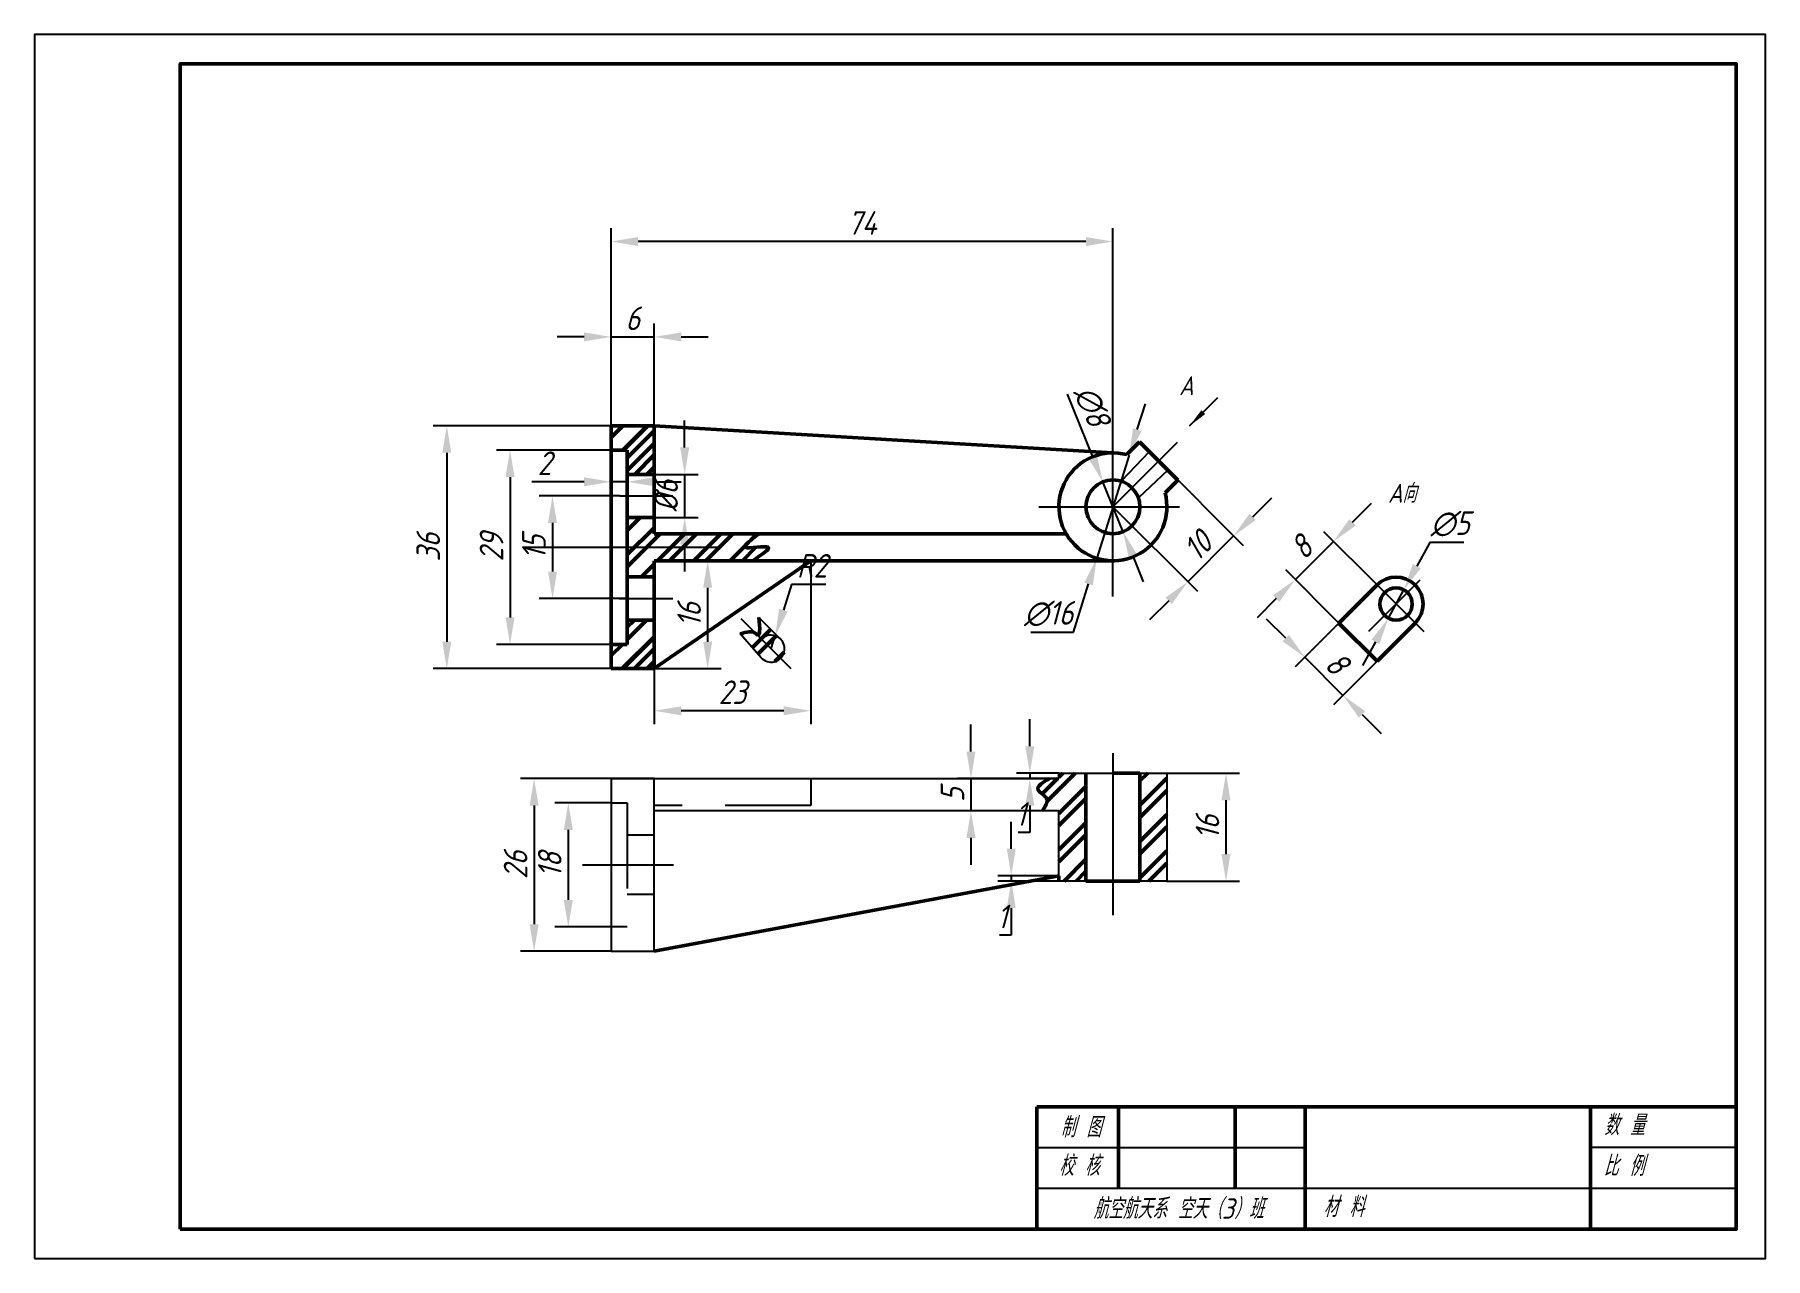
# Paper-space layout '布局1' of a CAD drawing. Header units: millimetres. Extents: x 0 to 257, y 0 to 181.
import ezdxf

# ---------------------------------------------------------------- set-up
doc = ezdxf.new("R2010")
doc.units = ezdxf.units.MM
doc.header["$PDMODE"] = 35
doc.linetypes.add('CENTER', pattern=[50.800000000000004, 31.75, -6.35, 6.35, -6.35])
doc.linetypes.add('DASHED', pattern=[19.049999999999997, 12.7, -6.35])
for name, color, linetype, lineweight in [('尺寸标注', 7, 'Continuous', 25), ('文字标注', 7, 'Continuous', 25), ('点画线', 1, 'CENTER', 25), ('粗实线', 7, 'Continuous', 50), ('细实线', 3, 'Continuous', 25), ('虚线', 2, 'DASHED', 25)]:
    doc.layers.add(name, color=color, linetype=linetype, lineweight=lineweight)
doc.styles.add('国标汉字', font='gbeitc.shx', dxfattribs={"height": 3.5, "bigfont": 'gbcbig.shx'})
doc.dimstyles.new('国标尺寸', dxfattribs={"dimtxt": 3.5, "dimasz": 4, "dimexe": 2, "dimexo": 0, "dimgap": 1, "dimtad": 1, "dimtoh": 1, "dimdec": 0, "dimdsep": 46, "dimtxsty": '国标汉字', "dimcen": 3.5, "dimclre": 256, "dimaunit": 1, "dimadec": 0, "dimazin": 0, "dimtfac": 1, "dimtdec": 0, "dimtmove": 0, "dimatfit": 3, "dimfxl": 1, "dimarcsym": 0})
pattern_1 = [(45, (0, 0), (-2.694076836320746, 2.694076836320747), []), (45, (1.796052, 0), (-2.694076836320746, 2.694076836320747), [])]

# ---------------------------------------------------------------- blocks, each defined once
blk = doc.blocks.new('A4图框')
at = {"layer": '粗实线'}
for p, q in [((292, 26), (172, 26)), ((172, 26), (172, 5)), ((186, 12), (186, 26)), ((206, 12), (206, 26)), ((218, 5), (218, 26)), ((267, 5), (267, 26))]:
    blk.add_line(p, q, dxfattribs=at)
blk.add_lwpolyline([(25, 5), (292, 5), (292, 205), (25, 205)], close=True, dxfattribs=at)
at = {"layer": '细实线'}
for p, q in [((172, 19), (218, 19)), ((292, 19), (267, 19)), ((292, 12), (172, 12))]:
    blk.add_line(p, q, dxfattribs=at)
blk.add_lwpolyline([(0, 0), (297, 0), (297, 210), (0, 210)], close=True, dxfattribs=at)
at = {"layer": '文字标注', "style": '国标汉字'}
for s, p in [('制 图', (176.0422787275056, 20.76676088459499)), ('数 量', (269.3222484022881, 21.11831871766481)), ('校 核', (175.7642463070806, 14.16253974667779)), ('比 例', (269.2112355717145, 14.12722517888778)), ('航空航天系 空天（3）班', (181.6661970623827, 6.803223493954647)), ('材 料', (221.1469077422007, 7.093544443408064))]:
    blk.add_text(s, height=3.5, dxfattribs=at).set_placement(p)
blk = doc.blocks.new('*D76')
at = {"layer": 'Defpoints', "color": 0, "transparency": 16777216}
for p in [(85.83094173910321, 119.8919342868028), (88.23094173910322, 119.8919342868028), (85.83094173910321, 115.1985183660498)]:
    blk.add_point(p, dxfattribs=at)
at = {"layer": '尺寸标注', "lineweight": -2, "transparency": 16777216}
for p, q in [((85.83094173910321, 119.8919342868028), (85.83094173910321, 113.1985183660498)), ((88.23094173910322, 119.8919342868028), (88.23094173910322, 113.1985183660498))]:
    blk.add_line(p, q, dxfattribs=at)
at = {"layer": '尺寸标注', "color": 0, "lineweight": -2, "transparency": 16777216}
for p, q in [((81.83094173910321, 115.1985183660498), (74.08094173910321, 115.1985183660498)), ((88.23094173910322, 115.1985183660498), (85.83094173910321, 115.1985183660498)), ((92.23094173910322, 115.1985183660498), (96.23094173910322, 115.1985183660498))]:
    blk.add_line(p, q, dxfattribs=at)
at = {"layer": '尺寸标注', "color": 0, "transparency": 16777216}
for points in [[(81.83094173910321, 115.8651850327164), (81.83094173910321, 114.5318516993831), (85.83094173910321, 115.1985183660498)], [(92.23094173910322, 115.8651850327164), (92.23094173910322, 114.5318516993831), (88.23094173910322, 115.1985183660498)]]:
    blk.add_solid(points, dxfattribs=at)
at = {"layer": '尺寸标注', "color": 0, "transparency": 16777216, "insert": (75.95594173910321, 117.9485183660498), "char_height": 3.5, "attachment_point": 5, "style": '国标汉字'}
blk.add_mtext('2', dxfattribs=at)
blk = doc.blocks.new('*D77')
at = {"layer": 'Defpoints', "color": 0, "transparency": 16777216}
for p in [(85.83094173910321, 119.8919342868028), (70.84875025959919, 91.09193428680283), (85.83094173910321, 91.09193428680283)]:
    blk.add_point(p, dxfattribs=at)
at = {"layer": '尺寸标注', "lineweight": -2, "transparency": 16777216}
for p, q in [((85.83094173910321, 119.8919342868028), (68.8487502595992, 119.8919342868028)), ((85.83094173910321, 91.09193428680283), (68.84875025959919, 91.09193428680283))]:
    blk.add_line(p, q, dxfattribs=at)
at = {"layer": '尺寸标注', "color": 0, "lineweight": -2, "transparency": 16777216}
blk.add_line((70.8487502595992, 115.8919342868028), (70.84875025959919, 95.09193428680283), dxfattribs=at)
at = {"layer": '尺寸标注', "color": 0, "transparency": 16777216}
for points in [[(70.18208359293253, 115.8919342868028), (71.51541692626587, 115.8919342868028), (70.8487502595992, 119.8919342868028)], [(70.18208359293251, 95.09193428680283), (71.51541692626586, 95.09193428680283), (70.84875025959919, 91.09193428680283)]]:
    blk.add_solid(points, dxfattribs=at)
at = {"layer": '尺寸标注', "color": 0, "transparency": 16777216, "insert": (68.09875025959917, 105.4919342868028), "char_height": 3.5, "attachment_point": 5, "rotation": 90, "style": '国标汉字'}
blk.add_mtext('29', dxfattribs=at)
blk = doc.blocks.new('*D78')
at = {"layer": 'Defpoints', "color": 0, "transparency": 16777216}
for p in [(85.83094173910321, 123.4919342868028), (61.47056870620108, 87.49193428680282), (85.83094173910321, 87.49193428680282)]:
    blk.add_point(p, dxfattribs=at)
at = {"layer": '尺寸标注', "lineweight": -2, "transparency": 16777216}
for p, q in [((85.83094173910321, 123.4919342868028), (59.47056870620109, 123.4919342868028)), ((85.83094173910321, 87.49193428680282), (59.47056870620108, 87.49193428680282))]:
    blk.add_line(p, q, dxfattribs=at)
at = {"layer": '尺寸标注', "color": 0, "lineweight": -2, "transparency": 16777216}
blk.add_line((61.47056870620109, 119.4919342868028), (61.47056870620108, 91.49193428680282), dxfattribs=at)
at = {"layer": '尺寸标注', "color": 0, "transparency": 16777216}
for points in [[(60.80390203953442, 119.4919342868028), (62.13723537286775, 119.4919342868028), (61.47056870620109, 123.4919342868028)], [(60.80390203953441, 91.49193428680282), (62.13723537286774, 91.49193428680282), (61.47056870620108, 87.49193428680282)]]:
    blk.add_solid(points, dxfattribs=at)
at = {"layer": '尺寸标注', "color": 0, "transparency": 16777216, "insert": (58.72056870620106, 105.4919342868028), "char_height": 3.5, "attachment_point": 5, "rotation": 90, "style": '国标汉字'}
blk.add_mtext('36', dxfattribs=at)
blk = doc.blocks.new('*D79')
at = {"layer": 'Defpoints', "color": 0, "transparency": 16777216}
for p in [(87.11622740139755, 113.0919342868028), (77.1428330931678, 97.89193428680285), (88.23094173910322, 97.89193428680285)]:
    blk.add_point(p, dxfattribs=at)
at = {"layer": '尺寸标注', "lineweight": -2, "transparency": 16777216}
for p, q in [((87.11622740139755, 113.0919342868028), (75.1428330931678, 113.0919342868028)), ((88.23094173910322, 97.89193428680285), (75.1428330931678, 97.89193428680285))]:
    blk.add_line(p, q, dxfattribs=at)
at = {"layer": '尺寸标注', "color": 0, "lineweight": -2, "transparency": 16777216}
blk.add_line((77.1428330931678, 109.0919342868028), (77.1428330931678, 101.8919342868029), dxfattribs=at)
at = {"layer": '尺寸标注', "color": 0, "transparency": 16777216}
for points in [[(76.47616642650112, 109.0919342868028), (77.80949975983447, 109.0919342868028), (77.1428330931678, 113.0919342868028)], [(76.47616642650112, 101.8919342868029), (77.80949975983447, 101.8919342868029), (77.1428330931678, 97.89193428680285)]]:
    blk.add_solid(points, dxfattribs=at)
at = {"layer": '尺寸标注', "color": 0, "transparency": 16777216, "insert": (74.39283309316777, 105.4919342868029), "char_height": 3.5, "attachment_point": 5, "rotation": 90, "style": '国标汉字'}
blk.add_mtext('15', dxfattribs=at)
blk = doc.blocks.new('*D80')
at = {"layer": 'Defpoints', "color": 0, "transparency": 16777216}
for p in [(92.23094173910322, 103.4919342868028), (92.23094173910322, 87.49193428680282), (100.1457506888084, 87.4919342868028)]:
    blk.add_point(p, dxfattribs=at)
at = {"layer": '尺寸标注', "lineweight": -2, "transparency": 16777216}
for p, q in [((92.23094173910322, 103.4919342868028), (102.1457506888084, 103.4919342868028)), ((92.23094173910322, 87.49193428680282), (102.1457506888084, 87.4919342868028))]:
    blk.add_line(p, q, dxfattribs=at)
at = {"layer": '尺寸标注', "color": 0, "lineweight": -2, "transparency": 16777216}
blk.add_line((100.1457506888084, 99.49193428680282), (100.1457506888084, 91.4919342868028), dxfattribs=at)
at = {"layer": '尺寸标注', "color": 0, "transparency": 16777216}
for points in [[(99.47908402214173, 99.49193428680282), (100.8124173554751, 99.49193428680282), (100.1457506888084, 103.4919342868028)], [(99.47908402214172, 91.4919342868028), (100.8124173554751, 91.4919342868028), (100.1457506888084, 87.4919342868028)]]:
    blk.add_solid(points, dxfattribs=at)
at = {"layer": '尺寸标注', "color": 0, "transparency": 16777216, "insert": (97.39575068880838, 95.49193428680283), "char_height": 3.5, "attachment_point": 5, "rotation": 90, "style": '国标汉字'}
blk.add_mtext('16', dxfattribs=at)
blk = doc.blocks.new('*D81')
at = {"layer": 'Defpoints', "color": 0, "transparency": 16777216}
for p in [(92.23094173910322, 103.4919342868028), (115.4309417391032, 103.4919342868028), (92.23094173910322, 81.24788558444052)]:
    blk.add_point(p, dxfattribs=at)
at = {"layer": '尺寸标注', "lineweight": -2, "transparency": 16777216}
for p, q in [((92.23094173910322, 103.4919342868028), (92.23094173910322, 79.24788558444052)), ((115.4309417391032, 103.4919342868028), (115.4309417391032, 79.24788558444052))]:
    blk.add_line(p, q, dxfattribs=at)
at = {"layer": '尺寸标注', "color": 0, "lineweight": -2, "transparency": 16777216}
blk.add_line((111.4309417391032, 81.24788558444052), (96.23094173910322, 81.24788558444052), dxfattribs=at)
at = {"layer": '尺寸标注', "color": 0, "transparency": 16777216}
for points in [[(96.23094173910322, 81.9145522511072), (96.23094173910322, 80.58121891777385), (92.23094173910322, 81.24788558444052)], [(111.4309417391032, 81.9145522511072), (111.4309417391032, 80.58121891777385), (115.4309417391032, 81.24788558444052)]]:
    blk.add_solid(points, dxfattribs=at)
at = {"layer": '尺寸标注', "color": 0, "transparency": 16777216, "insert": (103.8309417391032, 83.99788558444052), "char_height": 3.5, "attachment_point": 5, "style": '国标汉字'}
blk.add_mtext('23', dxfattribs=at)
blk = doc.blocks.new('*D82')
at = {"layer": 'Defpoints', "color": 0, "transparency": 16777216}
for p in [(85.83094173910321, 150.8193244784583), (85.83094173910321, 121.7349209950926), (160.2309417391032, 121.7349209950926)]:
    blk.add_point(p, dxfattribs=at)
at = {"layer": '尺寸标注', "lineweight": -2, "transparency": 16777216}
for p, q in [((85.83094173910321, 121.7349209950926), (85.83094173910321, 152.8193244784583)), ((160.2309417391032, 121.7349209950926), (160.2309417391032, 152.8193244784583))]:
    blk.add_line(p, q, dxfattribs=at)
at = {"layer": '尺寸标注', "color": 0, "lineweight": -2, "transparency": 16777216}
blk.add_line((156.2309417391032, 150.8193244784583), (89.83094173910321, 150.8193244784583), dxfattribs=at)
at = {"layer": '尺寸标注', "color": 0, "transparency": 16777216}
for points in [[(89.83094173910321, 151.485991145125), (89.83094173910321, 150.1526578117916), (85.83094173910321, 150.8193244784583)], [(156.2309417391032, 151.485991145125), (156.2309417391032, 150.1526578117916), (160.2309417391032, 150.8193244784583)]]:
    blk.add_solid(points, dxfattribs=at)
at = {"layer": '尺寸标注', "color": 0, "transparency": 16777216, "insert": (123.0309417391032, 153.5693244784583), "char_height": 3.5, "attachment_point": 5, "style": '国标汉字'}
blk.add_mtext('74', dxfattribs=at)
blk = doc.blocks.new('*D83')
at = {"layer": 'Defpoints', "color": 0, "transparency": 16777216}
for p in [(92.23094173910322, 136.6810727713939), (85.83094173910321, 123.4919342868028), (92.23094173910322, 123.4919342868028)]:
    blk.add_point(p, dxfattribs=at)
at = {"layer": '尺寸标注', "lineweight": -2, "transparency": 16777216}
for p, q in [((85.83094173910321, 123.4919342868028), (85.83094173910321, 138.6810727713939)), ((92.23094173910322, 123.4919342868028), (92.23094173910322, 138.6810727713939))]:
    blk.add_line(p, q, dxfattribs=at)
at = {"layer": '尺寸标注', "color": 0, "lineweight": -2, "transparency": 16777216}
for p, q in [((81.83094173910321, 136.6810727713939), (77.83094173910321, 136.6810727713939)), ((85.83094173910321, 136.6810727713939), (92.23094173910322, 136.6810727713939)), ((96.23094173910322, 136.6810727713939), (100.2309417391032, 136.6810727713939))]:
    blk.add_line(p, q, dxfattribs=at)
at = {"layer": '尺寸标注', "color": 0, "transparency": 16777216}
for points in [[(81.83094173910321, 137.3477394380605), (81.83094173910321, 136.0144061047272), (85.83094173910321, 136.6810727713939)], [(96.23094173910322, 137.3477394380605), (96.23094173910322, 136.0144061047272), (92.23094173910322, 136.6810727713939)]]:
    blk.add_solid(points, dxfattribs=at)
at = {"layer": '尺寸标注', "color": 0, "transparency": 16777216, "insert": (89.03094173910321, 139.4310727713939), "char_height": 3.5, "attachment_point": 5, "style": '国标汉字'}
blk.add_mtext('6', dxfattribs=at)
blk = doc.blocks.new('*D84')
at = {"layer": 'Defpoints', "color": 0, "transparency": 16777216}
for p in [(167.0191668384941, 118.2801593861937), (160.2309417391033, 111.4919342868028), (178.1231223210642, 107.1762039036236)]:
    blk.add_point(p, dxfattribs=at)
at = {"layer": '尺寸标注', "lineweight": -2, "transparency": 16777216}
for p, q in [((167.0191668384941, 118.2801593861937), (179.5373358834373, 105.7619903412505)), ((160.2309417391033, 111.4919342868028), (172.7491107840464, 98.97376524185962))]:
    blk.add_line(p, q, dxfattribs=at)
at = {"layer": '尺寸标注', "color": 0, "lineweight": -2, "transparency": 16777216}
for p, q in [((180.9515494458104, 110.0046310283698), (183.7799765705566, 112.833058153116)), ((171.3348972216733, 100.3879788042327), (178.1231223210642, 107.1762039036236)), ((168.5064700969272, 97.55955167948653), (165.678042972181, 94.73112455474032))]:
    blk.add_line(p, q, dxfattribs=at)
at = {"layer": '尺寸标注', "color": 0, "transparency": 16777216}
for points in [[(180.4801449250194, 110.4760355491608), (181.4229539666015, 109.5332265075787), (178.1231223210642, 107.1762039036236)], [(168.0350655761361, 98.03095620027756), (168.9778746177182, 97.0881471586955), (171.3348972216733, 100.3879788042327)]]:
    blk.add_solid(points, dxfattribs=at)
at = {"layer": '尺寸标注', "color": 0, "transparency": 16777216, "insert": (172.7844661231058, 105.7266350021912), "char_height": 3.5, "attachment_point": 5, "rotation": 44.99999999999994, "style": '国标汉字'}
blk.add_mtext('10', dxfattribs=at)
blk = doc.blocks.new('*D85')
at = {"layer": 'Defpoints', "color": 0, "transparency": 16777216}
for p in [(85.83094173910321, 67.59330179082298), (79.4823527168719, 49.19330179082299), (85.83094173910321, 49.19330179082299)]:
    blk.add_point(p, dxfattribs=at)
at = {"layer": '尺寸标注', "lineweight": -2, "transparency": 16777216}
for p, q in [((85.83094173910321, 67.59330179082298), (77.4823527168719, 67.59330179082298)), ((85.83094173910321, 49.19330179082299), (77.4823527168719, 49.19330179082299))]:
    blk.add_line(p, q, dxfattribs=at)
at = {"layer": '尺寸标注', "color": 0, "lineweight": -2, "transparency": 16777216}
blk.add_line((79.4823527168719, 63.59330179082298), (79.4823527168719, 53.19330179082299), dxfattribs=at)
at = {"layer": '尺寸标注', "color": 0, "transparency": 16777216}
for points in [[(78.81568605020523, 63.59330179082298), (80.14901938353857, 63.59330179082297), (79.4823527168719, 67.59330179082298)], [(78.81568605020523, 53.19330179082299), (80.14901938353857, 53.19330179082299), (79.4823527168719, 49.19330179082299)]]:
    blk.add_solid(points, dxfattribs=at)
at = {"layer": '尺寸标注', "color": 0, "transparency": 16777216, "insert": (76.73235271687189, 58.393301790823), "char_height": 3.5, "attachment_point": 5, "rotation": 90, "style": '国标汉字'}
blk.add_mtext('18', dxfattribs=at)
blk = doc.blocks.new('*D86')
at = {"layer": 'Defpoints', "color": 0, "transparency": 16777216}
for p in [(85.83094173910321, 71.19330179082299), (74.41431415232945, 45.59330179082299), (85.83094173910321, 45.59330179082298)]:
    blk.add_point(p, dxfattribs=at)
at = {"layer": '尺寸标注', "lineweight": -2, "transparency": 16777216}
for p, q in [((85.83094173910321, 71.19330179082299), (72.41431415232945, 71.19330179082299)), ((85.83094173910321, 45.59330179082298), (72.41431415232945, 45.59330179082299))]:
    blk.add_line(p, q, dxfattribs=at)
at = {"layer": '尺寸标注', "color": 0, "lineweight": -2, "transparency": 16777216}
blk.add_line((74.41431415232945, 67.19330179082299), (74.41431415232945, 49.59330179082299), dxfattribs=at)
at = {"layer": '尺寸标注', "color": 0, "transparency": 16777216}
for points in [[(73.74764748566278, 67.19330179082299), (75.08098081899612, 67.19330179082299), (74.41431415232945, 71.19330179082299)], [(73.74764748566278, 49.59330179082299), (75.08098081899612, 49.59330179082299), (74.41431415232945, 45.59330179082299)]]:
    blk.add_solid(points, dxfattribs=at)
at = {"layer": '尺寸标注', "color": 0, "transparency": 16777216, "insert": (71.66431415232944, 58.393301790823), "char_height": 3.5, "attachment_point": 5, "rotation": 90, "style": '国标汉字'}
blk.add_mtext('26', dxfattribs=at)
blk = doc.blocks.new('*D87')
at = {"layer": 'Defpoints', "color": 0, "transparency": 16777216}
for p in [(152.2309417391032, 71.193301790823), (139.1838308672388, 66.39330179082299), (144.7586718508359, 66.39330179082299)]:
    blk.add_point(p, dxfattribs=at)
at = {"layer": '尺寸标注', "color": 0, "lineweight": -2, "transparency": 16777216}
for p, q in [((139.1838308672388, 75.193301790823), (139.1838308672388, 79.193301790823)), ((139.1838308672388, 71.193301790823), (139.1838308672388, 66.39330179082299)), ((139.1838308672388, 62.39330179082299), (139.1838308672388, 58.39330179082299))]:
    blk.add_line(p, q, dxfattribs=at)
at = {"layer": '尺寸标注', "lineweight": -2, "transparency": 16777216}
for p, q in [((152.2309417391032, 71.193301790823), (137.1838308672388, 71.193301790823)), ((144.7586718508359, 66.39330179082299), (137.1838308672388, 66.39330179082299))]:
    blk.add_line(p, q, dxfattribs=at)
at = {"layer": '尺寸标注', "color": 0, "transparency": 16777216}
for points in [[(138.5171642005722, 75.193301790823), (139.8504975339055, 75.193301790823), (139.1838308672388, 71.193301790823)], [(138.5171642005721, 62.39330179082299), (139.8504975339054, 62.39330179082299), (139.1838308672388, 66.39330179082299)]]:
    blk.add_solid(points, dxfattribs=at)
at = {"layer": '尺寸标注', "color": 0, "transparency": 16777216, "insert": (136.4338308672388, 68.79330179082301), "char_height": 3.5, "attachment_point": 5, "rotation": 90, "style": '国标汉字'}
blk.add_mtext('5', dxfattribs=at)
blk = doc.blocks.new('*D88')
at = {"layer": 'Defpoints', "color": 0, "transparency": 16777216}
for p in [(168.2309417391032, 71.993301790823), (168.2309417391032, 55.993301790823), (176.9913903039455, 55.99330179082299)]:
    blk.add_point(p, dxfattribs=at)
at = {"layer": '尺寸标注', "lineweight": -2, "transparency": 16777216}
for p, q in [((168.2309417391032, 71.993301790823), (178.9913903039455, 71.993301790823)), ((168.2309417391032, 55.993301790823), (178.9913903039455, 55.99330179082299))]:
    blk.add_line(p, q, dxfattribs=at)
at = {"layer": '尺寸标注', "color": 0, "lineweight": -2, "transparency": 16777216}
blk.add_line((176.9913903039455, 67.993301790823), (176.9913903039455, 59.99330179082299), dxfattribs=at)
at = {"layer": '尺寸标注', "color": 0, "transparency": 16777216}
for points in [[(176.3247236372788, 67.993301790823), (177.6580569706121, 67.993301790823), (176.9913903039455, 71.993301790823)], [(176.3247236372788, 59.99330179082299), (177.6580569706121, 59.99330179082299), (176.9913903039455, 55.99330179082299)]]:
    blk.add_solid(points, dxfattribs=at)
at = {"layer": '尺寸标注', "color": 0, "transparency": 16777216, "insert": (174.2413903039455, 63.99330179082303), "char_height": 3.5, "attachment_point": 5, "rotation": 90, "style": '国标汉字'}
blk.add_mtext('16', dxfattribs=at)
blk = doc.blocks.new('*D89')
at = {"layer": 'Defpoints', "color": 0, "transparency": 16777216}
for p in [(152.2309417391032, 71.993301790823), (147.9125830104688, 71.193301790823), (152.2309417391032, 71.193301790823)]:
    blk.add_point(p, dxfattribs=at)
at = {"layer": '尺寸标注', "color": 0, "lineweight": -2, "transparency": 16777216}
for p, q in [((147.9125830104688, 75.993301790823), (147.9125830104688, 79.993301790823)), ((147.9125830104688, 71.993301790823), (147.9125830104688, 71.193301790823)), ((147.9125830104688, 67.193301790823), (147.9125830104687, 63.19330179082299)), ((147.9125830104687, 63.19330179082299), (146.1834163438021, 63.19330179082299))]:
    blk.add_line(p, q, dxfattribs=at)
at = {"layer": '尺寸标注', "lineweight": -2, "transparency": 16777216}
for p, q in [((152.2309417391032, 71.993301790823), (145.9125830104688, 71.993301790823)), ((152.2309417391032, 71.193301790823), (145.9125830104688, 71.193301790823))]:
    blk.add_line(p, q, dxfattribs=at)
at = {"layer": '尺寸标注', "color": 0, "transparency": 16777216}
for points in [[(147.2459163438021, 75.993301790823), (148.5792496771354, 75.993301790823), (147.9125830104688, 71.993301790823)], [(147.2459163438021, 67.193301790823), (148.5792496771354, 67.193301790823), (147.9125830104688, 71.193301790823)]]:
    blk.add_solid(points, dxfattribs=at)
at = {"layer": '尺寸标注', "color": 0, "transparency": 16777216, "insert": (146.5479996771354, 65.94330179082303), "char_height": 3.5, "attachment_point": 5, "style": '国标汉字'}
blk.add_mtext('1', dxfattribs=at)
blk = doc.blocks.new('*D90')
at = {"layer": 'Defpoints', "color": 0, "transparency": 16777216}
for p in [(152.2309417391033, 56.79330179082299), (145.1592114324474, 55.993301790823), (152.2309417391033, 55.993301790823)]:
    blk.add_point(p, dxfattribs=at)
at = {"layer": '尺寸标注', "color": 0, "lineweight": -2, "transparency": 16777216}
for p, q in [((145.1592114324474, 60.79330179082299), (145.1592114324474, 64.793301790823)), ((145.1592114324474, 56.79330179082299), (145.1592114324474, 55.993301790823)), ((145.1592114324474, 51.993301790823), (145.1592114324474, 47.993301790823)), ((145.1592114324474, 47.993301790823), (143.4300447657808, 47.993301790823))]:
    blk.add_line(p, q, dxfattribs=at)
at = {"layer": '尺寸标注', "lineweight": -2, "transparency": 16777216}
for p, q in [((152.2309417391033, 56.79330179082299), (143.1592114324474, 56.793301790823)), ((152.2309417391033, 55.993301790823), (143.1592114324474, 55.993301790823))]:
    blk.add_line(p, q, dxfattribs=at)
at = {"layer": '尺寸标注', "color": 0, "transparency": 16777216}
for points in [[(144.4925447657808, 60.79330179082299), (145.8258780991141, 60.79330179082299), (145.1592114324474, 56.79330179082299)], [(144.4925447657808, 51.993301790823), (145.8258780991141, 51.993301790823), (145.1592114324474, 55.993301790823)]]:
    blk.add_solid(points, dxfattribs=at)
at = {"layer": '尺寸标注', "color": 0, "transparency": 16777216, "insert": (143.7946280991141, 50.74330179082303), "char_height": 3.5, "attachment_point": 5, "style": '国标汉字'}
blk.add_mtext('1', dxfattribs=at)
blk = doc.blocks.new('*D91')
at = {"layer": 'Defpoints', "color": 0, "transparency": 16777216}
for p in [(193.7345337384162, 94.24828540063572), (199.3913879879086, 88.59143115114333), (194.3339596374052, 83.53400280063991)]:
    blk.add_point(p, dxfattribs=at)
at = {"layer": '文字标注', "color": 0, "lineweight": -2, "transparency": 16777216}
for p, q in [((185.8486782631666, 92.01928417487849), (183.0202511384204, 94.84771129962468)), ((188.6771053879128, 89.19085705013231), (194.3339596374052, 83.53400280063991)), ((197.1623867621514, 80.70557567589373), (199.9908138868976, 77.87714855114753))]:
    blk.add_line(p, q, dxfattribs=at)
at = {"layer": '文字标注', "lineweight": -2, "transparency": 16777216}
for p, q in [((193.7345337384162, 94.24828540063572), (187.2628918255397, 87.77664348775923)), ((199.3913879879086, 88.59143115114333), (192.9197460750321, 82.11978923826683))]:
    blk.add_line(p, q, dxfattribs=at)
at = {"layer": '文字标注', "color": 0, "transparency": 16777216}
for points in [[(186.3200827839576, 92.49068869566952), (185.3772737423756, 91.54787965408747), (188.6771053879128, 89.19085705013231)], [(197.6337912829424, 81.17698019668475), (196.6909822413604, 80.2341711551027), (194.3339596374052, 83.53400280063991)]]:
    blk.add_solid(points, dxfattribs=at)
at = {"layer": '文字标注', "color": 0, "transparency": 16777216, "insert": (193.450076160922, 88.30697357364912), "char_height": 3.5, "attachment_point": 5, "rotation": 315.00000000000006, "style": '国标汉字'}
blk.add_mtext('8', dxfattribs=at)
blk = doc.blocks.new('*D92')
at = {"layer": 'Defpoints', "color": 0, "transparency": 16777216}
for p in [(192.9329156144772, 106.3636120235595), (199.3913879879086, 99.90513965012809), (193.7345337384162, 94.24828540063572)]:
    blk.add_point(p, dxfattribs=at)
at = {"layer": '文字标注', "color": 0, "lineweight": -2, "transparency": 16777216}
for p, q in [((195.7613427392234, 109.1920391483057), (198.5897698639696, 112.0204662730519)), ((187.2760613649848, 100.7067577740672), (192.9329156144772, 106.3636120235595)), ((184.4476342402386, 97.87833064932097), (181.6192071154924, 95.04990352457479))]:
    blk.add_line(p, q, dxfattribs=at)
at = {"layer": '文字标注', "lineweight": -2, "transparency": 16777216}
for p, q in [((199.3913879879086, 99.90513965012809), (191.5187020521041, 107.7778255859326)), ((193.7345337384162, 94.24828540063572), (185.8618478026117, 102.1209713364402))]:
    blk.add_line(p, q, dxfattribs=at)
at = {"layer": '文字标注', "color": 0, "transparency": 16777216}
for points in [[(195.2899382184324, 109.6634436690967), (196.2327472600144, 108.7206346275147), (192.9329156144772, 106.3636120235595)], [(183.9762297194476, 98.349735170112), (184.9190387610296, 97.40692612852993), (187.2760613649848, 100.7067577740672)]]:
    blk.add_solid(points, dxfattribs=at)
at = {"layer": '文字标注', "color": 0, "transparency": 16777216, "insert": (188.159944841468, 105.4797285470763), "char_height": 3.5, "attachment_point": 5, "rotation": 44.99999999999993, "style": '国标汉字'}
blk.add_mtext('8', dxfattribs=at)
blk = doc.blocks.new('*D93')
at = {"layer": 'Defpoints', "color": 0, "transparency": 16777216}
for p in [(162.6368511390832, 119.1215869629794), (157.8250323391232, 103.8622816106263)]:
    blk.add_point(p, dxfattribs=at)
at = {"layer": '文字标注', "color": 0, "lineweight": -2, "transparency": 16777216}
for p, q in [((163.8398058390732, 122.9364133010677), (165.0427605390632, 126.7512396391559)), ((162.6368511390832, 119.1215869629794), (157.8250323391232, 103.8622816106263)), ((154.366537576652, 92.8946558886225), (156.6220776391332, 100.047455272538)), ((148.0436209099853, 92.8946558886225), (154.366537576652, 92.8946558886225))]:
    blk.add_line(p, q, dxfattribs=at)
at = {"layer": '文字标注', "color": 0, "transparency": 16777216}
for points in [[(163.2040014493919, 123.136905751066), (164.4756102287546, 122.7359208510694), (162.6368511390832, 119.1215869629794)], [(155.9862732494519, 100.2479477225364), (157.2578820288146, 99.8469628225397), (157.8250323391232, 103.8622816106263)]]:
    blk.add_solid(points, dxfattribs=at)
at = {"layer": '文字标注', "color": 0, "transparency": 16777216, "insert": (150.7050792433187, 95.64465588862251), "char_height": 3.5, "attachment_point": 5, "style": '国标汉字'}
blk.add_mtext('∅16', dxfattribs=at)
blk = doc.blocks.new('*D94')
at = {"layer": 'Defpoints', "color": 0, "transparency": 16777216}
for p in [(158.7281581136694, 115.1989062822633), (161.7337253645371, 107.7849622913424)]:
    blk.add_point(p, dxfattribs=at)
at = {"layer": '文字标注', "color": 0, "lineweight": -2, "transparency": 16777216}
for p, q in [((153.4645019256264, 128.1829618392796), (157.2253744882355, 118.9058782777237)), ((161.7337253645371, 107.7849622913424), (158.7281581136694, 115.1989062822633)), ((163.2365089899709, 104.077990295882), (164.7392926154047, 100.3710183004215))]:
    blk.add_line(p, q, dxfattribs=at)
at = {"layer": '文字标注', "color": 0, "transparency": 16777216}
for points in [[(157.8432031541456, 119.156342215296), (156.6075458223255, 118.6554143401514), (158.7281581136694, 115.1989062822633)], [(163.854337655881, 104.3284542334543), (162.6186803240608, 103.8275263583097), (161.7337253645371, 107.7849622913424)]]:
    blk.add_solid(points, dxfattribs=at)
at = {"layer": '文字标注', "color": 0, "transparency": 16777216, "insert": (157.1420896410931, 126.4310697987176), "char_height": 3.5, "attachment_point": 5, "rotation": 292.06733062513115, "style": '国标汉字'}
blk.add_mtext('∅8', dxfattribs=at)
blk = doc.blocks.new('*D95')
at = {"layer": 'Defpoints', "color": 0, "transparency": 16777216}
for p in [(203.3689645296944, 99.18371409569875), (201.0706656956152, 94.96971095506501)]:
    blk.add_point(p, dxfattribs=at)
at = {"layer": '文字标注', "color": 0, "lineweight": -2, "transparency": 16777216}
for p, q in [((207.1994625864932, 106.2070526634215), (205.2842135580938, 102.6953833795601)), ((212.2827959198265, 106.2070526634215), (207.1994625864932, 106.2070526634215)), ((201.0706656956152, 94.96971095506501), (203.3689645296944, 99.18371409569875)), ((199.1554166672158, 91.45804167120366), (197.2401676388164, 87.94637238734231))]:
    blk.add_line(p, q, dxfattribs=at)
at = {"layer": '文字标注', "color": 0, "transparency": 16777216}
for points in [[(204.6989353441169, 103.01459155096), (205.8694917720707, 102.3761752081602), (203.3689645296944, 99.18371409569875)], [(198.5701384532389, 91.77724984260354), (199.7406948811927, 91.13883349980375), (201.0706656956152, 94.96971095506501)]]:
    blk.add_solid(points, dxfattribs=at)
at = {"layer": '文字标注', "color": 0, "transparency": 16777216, "insert": (210.2411292531598, 108.9570526634215), "char_height": 3.5, "attachment_point": 5, "style": '国标汉字'}
blk.add_mtext('∅5', dxfattribs=at)
blk = doc.blocks.new('*D96')
at = {"layer": 'Defpoints', "color": 0, "transparency": 16777216}
for p in [(109.5498303716422, 90.46255532776364), (110.1561234996702, 92.3684432160995)]:
    blk.add_point(p, dxfattribs=at)
at = {"layer": '文字标注', "color": 0, "lineweight": -2, "transparency": 16777216}
for p, q in [((112.5812960117825, 99.9919947694436), (111.3687097557263, 96.18021899277154)), ((117.6646293451158, 99.99199476944358), (112.5812960117825, 99.9919947694436)), ((109.5498303716422, 90.46255532776364), (110.1561234996702, 92.3684432160995))]:
    blk.add_line(p, q, dxfattribs=at)
at = {"layer": '文字标注', "lineweight": -2, "transparency": 16777216}
blk.add_arc((109.5498303716422, 90.46255532776364), 1.999999999999815, 48.62598119969012, 129.6490880597953, dxfattribs=at)
at = {"layer": '文字标注', "color": 0, "transparency": 16777216}
blk.add_solid([(110.7334137929477, 96.38231670211424), (112.004005718505, 95.97812128342886), (110.1561234996702, 92.3684432160995)], dxfattribs=at)
at = {"layer": '文字标注', "color": 0, "transparency": 16777216, "insert": (115.6229626784491, 102.7419947694436), "char_height": 3.5, "attachment_point": 5, "style": '国标汉字'}
blk.add_mtext('R2', dxfattribs=at)
blk = doc.blocks.new('*D97')
at = {"layer": 'Defpoints', "color": 0, "transparency": 16777216}
for p in [(92.23094173910322, 116.2919342868028), (92.23094173910322, 109.8919342868028), (96.73558405494659, 109.8919342868028)]:
    blk.add_point(p, dxfattribs=at)
at = {"layer": '文字标注', "color": 0, "lineweight": -2, "transparency": 16777216}
for p, q in [((96.73558405494659, 120.2919342868028), (96.73558405494659, 124.2919342868028)), ((96.73558405494659, 116.2919342868028), (96.73558405494659, 109.8919342868028)), ((96.73558405494659, 105.8919342868028), (96.73558405494659, 101.8919342868028))]:
    blk.add_line(p, q, dxfattribs=at)
at = {"layer": '文字标注', "lineweight": -2, "transparency": 16777216}
for p, q in [((92.23094173910322, 116.2919342868028), (98.73558405494659, 116.2919342868028)), ((92.23094173910322, 109.8919342868028), (98.73558405494659, 109.8919342868028))]:
    blk.add_line(p, q, dxfattribs=at)
at = {"layer": '文字标注', "color": 0, "transparency": 16777216}
for points in [[(96.06891738827991, 120.2919342868028), (97.40225072161326, 120.2919342868028), (96.73558405494659, 116.2919342868028)], [(96.06891738827991, 105.8919342868028), (97.40225072161326, 105.8919342868028), (96.73558405494659, 109.8919342868028)]]:
    blk.add_solid(points, dxfattribs=at)
at = {"layer": '文字标注', "color": 0, "transparency": 16777216, "insert": (93.98558405494656, 113.0919342868028), "char_height": 3.5, "width": 1.604166666666667, "attachment_point": 5, "rotation": 90, "style": '国标汉字'}
blk.add_mtext('%%c6', dxfattribs=at)

psp = doc.layouts.new('布局1')

# ---------------------------------------------------------------- hatches: boundary and pattern name
at = {"layer": '粗实线'}
h = psp.add_hatch(dxfattribs=at)
h.set_pattern_fill('ANSI32', color=256, scale=0.8)
h.set_pattern_definition([(44.99999999999999, (27.50707470912675, -4.930610222863841), (-5.388153672641493, 5.388153672641494), []), (44.99999999999999, (31.09917870912675, -4.930610222863841), (-5.388153672641493, 5.388153672641494), [])])
h.paths.add_polyline_path([(92.23094173910322, 123.4919342868028), (85.83094173910321, 123.4919342868028), (85.83094173910321, 119.8919342868028), (88.23094173910322, 119.8919342868028), (88.23094173910322, 116.2919342868028), (92.23094173910322, 116.2919342868028)])
h.paths.add_polyline_path([(92.23094173910322, 94.69193428680285), (88.23094173910322, 94.69193428680285), (88.23094173910322, 91.09193428680283), (85.83094173910321, 91.09193428680283), (85.83094173910321, 87.49193428680282), (92.23094173910322, 87.49193428680282)])
h = psp.add_hatch(dxfattribs=at)
h.set_pattern_fill('ANSI32', color=256, scale=0.4)
h.set_pattern_definition(pattern_1)
edge = h.paths.add_edge_path()
edge.add_line((156.2309417391032, 71.993301790823), (152.2309417391032, 71.993301790823))
edge.add_line((152.2309417391032, 71.993301790823), (152.2309417391032, 71.193301790823))
edge.add_line((152.2309417391032, 71.193301790823), (150.803382300305, 71.193301790823))
edge.add_spline(control_points=[(150.803382300305, 71.193301790823), (149.8544029648566, 70.62294466934452), (148.192239430286, 69.6239484071591), (151.069019601834, 68.33256990366957), (150.215684055599, 67.06224996808874), (149.7663191025182, 66.39330179082299)], knot_values=[0, 0, 0, 0, 2.952840024985902, 5.171980916352501, 7.64048768250808, 7.64048768250808, 7.64048768250808, 7.64048768250808], degree=3, periodic=0)
edge.add_line((149.7663191025182, 66.39330179082299), (152.2309417391032, 66.39330179082299))
edge.add_line((152.2309417391033, 66.39330179082299), (152.2309417391033, 55.99330179082299))
edge.add_line((152.2309417391033, 55.993301790823), (156.2309417391032, 55.993301790823))
edge.add_line((156.2309417391032, 55.993301790823), (156.2309417391032, 71.993301790823))
h.paths.add_polyline_path([(168.2309417391032, 71.993301790823), (164.2309417391032, 71.993301790823), (164.2309417391032, 55.993301790823), (168.2309417391032, 55.993301790823)])
h.paths.add_polyline_path([(92.23094173910322, 123.4919342868028), (85.83094173910321, 123.4919342868028), (85.83094173910321, 119.8919342868028), (88.23094173910322, 119.8919342868028), (88.23094173910322, 116.2919342868028), (92.23094173910322, 116.2919342868028)])
h.paths.add_polyline_path([(92.23094173910322, 94.69193428680285), (88.23094173910322, 94.69193428680285), (88.23094173910322, 91.09193428680283), (85.83094173910321, 91.09193428680283), (85.83094173910321, 87.49193428680282), (92.23094173910322, 87.49193428680282)])
h = psp.add_hatch(dxfattribs=at)
h.set_pattern_fill('ANSI32', color=256, scale=0.4)
h.set_pattern_definition(pattern_1)
edge = h.paths.add_edge_path()
edge.add_line((92.23094173910322, 107.4919342868028), (92.23094173910322, 109.8919342868028))
edge.add_line((92.23094173910322, 109.8919342868028), (88.23094173910322, 109.8919342868028))
edge.add_line((88.23094173910322, 109.8919342868028), (88.23094173910322, 101.0919342868029))
edge.add_line((88.23094173910322, 101.0919342868029), (92.23094173910322, 101.0919342868029))
edge.add_line((92.23094173910322, 101.0919342868029), (92.23094173910322, 103.4919342868028))
edge.add_line((92.23094173910322, 103.4919342868028), (106.8318862867142, 103.4919342868028))
edge.add_spline(control_points=[(106.8318862867141, 103.4919342868028), (108.1679718493409, 104.3837297887481), (110.970842545678, 106.2545586858236), (104.0587028724607, 104.7309264877292), (106.6019226970358, 106.6253739580452), (107.7652452181501, 107.4919342868028)], knot_values=[0, 0, 0, 0, 3.040681316322602, 6.378810457067385, 9.193020469708834, 9.193020469708834, 9.193020469708834, 9.193020469708834], degree=3, periodic=0)
edge.add_line((107.7652452181501, 107.4919342868028), (92.23094173910322, 107.4919342868028))
h = psp.add_hatch(dxfattribs=at)
h.set_pattern_fill('ANSI32', color=256, scale=0.4)
h.set_pattern_definition(pattern_1)
edge = h.paths.add_edge_path()
edge.add_arc((109.5498303716422, 90.46255532776364), 1.999999999999998, 315, 408.6259811996902)
edge.add_line((110.8717736793834, 91.96337706638492), (107.7538067552603, 95.08134399050799))
edge.add_spline(control_points=[(107.7538067552603, 95.08134399050799), (107.8823049048578, 93.54147943993623), (108.0108109310339, 92.00152049995661), (107.4190405903658, 92.5933451104462), (107.419003703478, 92.5933819958808), (107.4190030896303, 92.59338260970301)], knot_values=[3.083531337929981, 3.083531337929981, 3.083531337929981, 3.083531337929981, 6.221634334440667, 6.221826691413516, 6.221829946663496, 6.221829946663496, 6.221829946663496, 6.221829946663496], degree=3, periodic=0)
edge.add_line((107.643505074245, 92.36888062516084), (110.9640439340153, 89.04834176539055))
edge = h.paths.add_edge_path()
edge.add_spline(control_points=[(107.4190030896303, 92.59338260970301), (106.8375366179014, 93.17482490549789), (105.895254866892, 92.9154311861476), (104.9529731158826, 92.65603746679734)], knot_values=[0, 0, 0, 0, 3.083531337929981, 3.083531337929981, 3.083531337929981, 3.083531337929981], degree=3, periodic=0)
edge.add_line((104.9529731158826, 92.65603746679734), (108.0489245763615, 89.14070745690523))
edge.add_arc((109.5498303716422, 90.46255532776364), 1.999999999999998, 221.3703754779022, 315)
edge.add_line((110.9640439340153, 89.04834176539055), (107.419003089945, 92.59338260946085))

# ---------------------------------------------------------------- linework, layer by layer
at = {"layer": '尺寸标注'}
for p, q in [((110.9610333113168, 91.87411743445149), (107.7538067552603, 95.08134399050799)), ((108.1326061865706, 89.0456903097053), (104.9529731158826, 92.65603746679734)), ((152.2309417391032, 71.193301790823), (152.2309417391032, 71.993301790823)), ((152.2309417391032, 71.993301790823), (168.2309417391032, 71.993301790823)), ((168.2309417391032, 71.993301790823), (168.2309417391032, 55.993301790823)), ((85.83094173910321, 71.19330179082299), (85.83094173910321, 45.59330179082298)), ((92.2309417391032, 71.19330179082299), (85.83094173910321, 71.19330179082299)), ((85.83094173910321, 71.19330179082299), (152.2309417391032, 71.193301790823)), ((92.2309417391032, 45.59330179082298), (92.2309417391032, 71.19330179082299)), ((152.2309417391032, 66.39330179082299), (92.2309417391032, 66.39330179082302)), ((152.2309417391033, 55.993301790823), (152.2309417391033, 66.39330179082299)), ((168.2309417391032, 55.993301790823), (152.2309417391033, 55.993301790823)), ((85.83094173910321, 45.59330179082298), (92.2309417391032, 45.59330179082298))]:
    psp.add_line(p, q, dxfattribs=at)
psp.add_arc((109.5498303716422, 90.46255532776364), 2, 221.3703754779023, 48.62598119969012, dxfattribs=at)
at = {"layer": '文字标注'}
psp.add_line((175.7270619262156, 127.6213501531407), (171.5562052839508, 123.450493510876), dxfattribs=at)
psp.add_lwpolyline([(171.5562052839508, 123.450493510876, 0, 0.8, 0), (173.6416336050832, 125.5359218320084, 0.8, 0.8, 0)], format="xyseb", dxfattribs=at)
at = {"layer": '点画线'}
for p, q in [((160.2309417391032, 98.20483085929463), (160.2309417391032, 121.7349209950926)), ((160.2309417391032, 111.4919342868028), (169.8239184460112, 121.0849109937108)), ((165.6348785460985, 119.6644476785893), (161.4338964390932, 115.3067606248911)), ((168.385547088695, 116.9137791359928), (164.0057465630712, 112.8151306217994)), ((87.11622740139755, 113.0919342868028), (95.00137389077753, 113.0919342868028)), ((149.2567856244325, 111.4919342868028), (170.1017620602343, 111.4919342868028)), ((72.87995590640057, 105.4919342868028), (102.0391240985096, 105.4919342868028)), ((205.740632934613, 100.5975303473402), (198.1479052382954, 93.00480265102253)), ((87.01699344746085, 97.89193428680282), (95.00137389077753, 97.89193428680285)), ((199.3913879879086, 99.9051396501281), (206.3076998596991, 92.98882777833764)), ((105.0625809988839, 94.9498047005219), (112.4907370424106, 87.52164865699525)), ((160.2309417391032, 74.94207162241291), (160.2309417391032, 50.92968148121653)), ((81.61092780512881, 58.39330179082299), (95.09190747094398, 58.39330179082299))]:
    psp.add_line(p, q, dxfattribs=at)
at = {"layer": '粗实线'}
for p, q in [((85.83094173910321, 123.4919342868028), (85.83094173910321, 87.49193428680282)), ((85.83094173910321, 123.4919342868028), (92.23094173910322, 123.4919342868028)), ((92.23094173910322, 123.4919342868028), (92.23094173910322, 107.4919342868028)), ((92.23094173910322, 123.4919342868028), (160.2309417391032, 119.4919342868028)), ((164.1907397137479, 121.1085865109399), (162.3014940999234, 119.2193408971154)), ((169.8475939632403, 115.4517322614475), (164.1907397137479, 121.1085865109399)), ((85.83094173910321, 105.4919342868028), (85.83094173910321, 119.8919342868028)), ((85.83094173910321, 119.8919342868028), (88.23094173910322, 119.8919342868028)), ((88.23094173910322, 119.8919342868028), (88.23094173910322, 91.09193428680283)), ((92.23094173910322, 116.2919342868028), (88.23094173910322, 116.2919342868028)), ((92.23094173910322, 113.0919342868028), (92.23094173910322, 116.2919342868028)), ((92.23094173910322, 113.0919342868028), (92.23094173910322, 109.8919342868028)), ((169.8475939632403, 115.4517322614475), (167.9583483494158, 113.562486647623)), ((92.23094173910322, 109.8919342868028), (88.23094173910322, 109.8919342868028)), ((92.23094173910322, 107.4919342868028), (153.3027385088277, 107.4919342868028)), ((92.23094173910322, 103.4919342868028), (92.23094173910322, 87.49193428680282)), ((160.2309417391032, 103.4919342868028), (92.23094173910322, 103.4919342868028)), ((92.23094173910322, 87.49193428680282), (115.4309417391032, 103.4919342868028)), ((92.23094173910322, 101.0919342868029), (88.23094173910322, 101.0919342868029)), ((88.23094173910322, 101.0919342868029), (88.23094173910322, 94.69193428680285)), ((92.23094173910322, 97.89193428680285), (92.23094173910322, 101.0919342868029)), ((193.7345337384162, 94.24828540063572), (199.3913879879086, 99.9051396501281)), ((88.23094173910322, 94.69193428680285), (92.23094173910322, 94.69193428680285)), ((193.7345337384162, 94.24828540063572), (199.3913879879086, 88.59143115114334)), ((199.3913879879086, 88.59143115114334), (205.048242237401, 94.24828540063572)), ((88.23094173910322, 91.09193428680283), (85.83094173910321, 91.09193428680283)), ((92.23094173910322, 87.49193428680282), (85.83094173910321, 87.49193428680282)), ((156.2309417391032, 55.99330179082298), (156.2309417391032, 71.993301790823)), ((160.2309417391032, 71.993301790823), (164.2309417391032, 71.993301790823)), ((164.2309417391032, 71.993301790823), (164.2309417391032, 55.993301790823)), ((152.2309417391033, 56.79330179082299), (92.2309417391032, 45.59330179082298)), ((152.2309417391033, 55.993301790823), (152.2309417391033, 56.79330179082299)), ((164.2309417391032, 55.993301790823), (156.2309417391032, 55.99330179082298))]:
    psp.add_line(p, q, dxfattribs=at)
for centre, radius in [((160.2309417391032, 111.4919342868028), 4), ((202.2198151126548, 97.07671252538191), 2.4)]:
    psp.add_circle(centre, radius, dxfattribs=at)
for centre, radius, start, end in [((160.2309417391032, 111.4919342868028), 8, 74.99999999999999, 15.00000000000002), ((202.2198151126548, 97.07671252538191), 4, 315, 135)]:
    psp.add_arc(centre, radius, start, end, dxfattribs=at)
for points in [[(107.7652452181501, 107.4919342868028), (105.7752982345282, 105.501987303181), (109.113427375273, 105.501987303181), (106.8318862867141, 103.4919342868028)], [(104.9529731158826, 92.65603746679734), (107.4190049311723, 92.59338076823356), (107.4191137447082, 92.59327195469763), (107.7538067552603, 95.08134399050799)], [(150.803382300305, 71.193301790823), (149.1330037359638, 69.52292322648172), (150.3883393941187, 68.26758756832677), (149.7663191025182, 66.39330179082299)]]:
    psp.add_spline(points, degree=3, dxfattribs=at)
at = {"layer": '虚线'}
for p, q in [((115.4309417391032, 71.19330179082299), (115.4309417391032, 67.19330179082299)), ((85.83094173910321, 67.59330179082298), (88.23094173910322, 67.59330179082298)), ((88.23094173910322, 67.59330179082298), (88.23094173910322, 49.19330179082299)), ((115.4309417391032, 67.19330179082299), (92.2309417391032, 67.19330179082299)), ((92.2309417391032, 62.79330179082299), (88.23094173910322, 62.79330179082299)), ((92.2309417391032, 53.99330179082298), (88.23094173910322, 53.99330179082298)), ((88.23094173910322, 49.19330179082299), (85.83094173910321, 49.19330179082299))]:
    psp.add_line(p, q, dxfattribs=at)

# ---------------------------------------------------------------- block references
at = {"layer": '粗实线', "xscale": 0.864, "yscale": 0.864, "zscale": 0.864}
psp.add_blockref('A4图框', (0.3588121742309198, 0.05700884753230184), dxfattribs=at)

# ---------------------------------------------------------------- texts
at = {"layer": '文字标注', "char_height": 2.8, "attachment_point": 1, "style": '国标汉字'}
for s, insert in [('A', (170.0353459900831, 130.8343662841002)), ('A向', (201.0138204495994, 114.9004298930362))]:
    psp.add_mtext_dynamic_manual_height_columns(s, width=9.044697684710627, gutter_width=17.5, heights=[0], dxfattribs=dict(at, insert=insert))

# ---------------------------------------------------------------- dimensions: what is measured, and where the dimension line sits
at = {"layer": '尺寸标注'}
for base, p1, p2, picture, middle in [((85.83094173910321, 150.8193244784583), (160.2309417391032, 121.7349209950926), (85.83094173910321, 121.7349209950926), '*D82', (123.0309417391032, 153.5693244784583)), ((92.23094173910322, 136.6810727713939), (85.83094173910321, 123.4919342868028), (92.23094173910322, 123.4919342868028), '*D83', (89.03094173910321, 139.4310727713939)), ((85.83094173910321, 115.1985183660498), (88.23094173910322, 119.8919342868028), (85.83094173910321, 119.8919342868028), '*D76', (75.95594173910321, 117.9485183660498)), ((92.23094173910322, 81.24788558444052), (115.4309417391032, 103.4919342868028), (92.23094173910322, 103.4919342868028), '*D81', (103.8309417391032, 83.99788558444052))]:
    dim = psp.add_linear_dim(base=base, p1=p1, p2=p2, dimstyle='国标尺寸', dxfattribs=at)
    dim.commit()
    dim.dimension.update_dxf_attribs({"geometry": picture, "text_midpoint": middle})
for base, p1, p2, picture, middle in [((61.47056870620108, 87.49193428680282), (85.83094173910321, 123.4919342868028), (85.83094173910321, 87.49193428680282), '*D78', (58.72056870620106, 105.4919342868028)), ((70.84875025959919, 91.09193428680283), (85.83094173910321, 119.8919342868028), (85.83094173910321, 91.09193428680283), '*D77', (68.09875025959917, 105.4919342868028)), ((77.1428330931678, 97.89193428680285), (87.11622740139755, 113.0919342868028), (88.23094173910322, 97.89193428680285), '*D79', (74.39283309316777, 105.4919342868029)), ((100.1457506888084, 87.4919342868028), (92.23094173910322, 103.4919342868028), (92.23094173910322, 87.49193428680282), '*D80', (97.39575068880838, 95.49193428680283)), ((147.9125830104688, 71.193301790823), (152.2309417391032, 71.993301790823), (152.2309417391032, 71.193301790823), '*D89', (146.5479996771354, 65.94330179082303)), ((139.1838308672388, 66.39330179082299), (152.2309417391032, 71.193301790823), (144.7586718508359, 66.39330179082299), '*D87', (136.4338308672388, 68.79330179082301)), ((176.9913903039455, 55.99330179082299), (168.2309417391032, 71.993301790823), (168.2309417391032, 55.993301790823), '*D88', (174.2413903039455, 63.99330179082303)), ((74.41431415232945, 45.59330179082299), (85.83094173910321, 71.19330179082299), (85.83094173910321, 45.59330179082298), '*D86', (71.66431415232944, 58.393301790823)), ((79.4823527168719, 49.19330179082299), (85.83094173910321, 67.59330179082298), (85.83094173910321, 49.19330179082299), '*D85', (76.73235271687189, 58.393301790823)), ((145.1592114324474, 55.993301790823), (152.2309417391033, 56.79330179082299), (152.2309417391033, 55.993301790823), '*D90', (143.7946280991141, 50.74330179082303))]:
    dim = psp.add_linear_dim(base=base, p1=p1, p2=p2, angle=90, dimstyle='国标尺寸', dxfattribs=at)
    dim.commit()
    dim.dimension.update_dxf_attribs({"geometry": picture, "text_midpoint": middle})
dim = psp.add_aligned_dim(p1=(160.2309417391032, 111.4919342868028), p2=(167.0191668384941, 118.2801593861937), distance=-15.70336443943771, dimstyle='国标尺寸', dxfattribs=at)
dim.commit()
dim.dimension.update_dxf_attribs({"geometry": '*D84', "text_midpoint": (172.7844661231058, 105.7266350021912)})
at = {"layer": '文字标注'}
for p1, p2, picture, middle in [((161.7337253645371, 107.7849622913424), (158.7281581136694, 115.1989062822633), '*D94', (157.1420896410931, 126.4310697987176)), ((162.6368511390832, 119.1215869629794), (157.8250323391232, 103.8622816106263), '*D93', (150.7050792433187, 95.64465588862251)), ((201.0706656956152, 94.96971095506501), (203.3689645296944, 99.18371409569875), '*D95', (210.2411292531598, 108.9570526634215))]:
    dim = psp.add_diameter_dim_2p(p1=p1, p2=p2, dimstyle='国标尺寸', dxfattribs=at)
    dim.commit()
    dim.dimension.update_dxf_attribs({"geometry": picture, "text_midpoint": middle})
dim = psp.add_linear_dim(base=(96.73558405494659, 109.8919342868028), p1=(92.23094173910322, 116.2919342868028), p2=(92.23094173910322, 109.8919342868028), angle=90, text='%%c<>', dimstyle='国标尺寸', dxfattribs=at)
dim.commit()
dim.dimension.update_dxf_attribs({"geometry": '*D97', "text_midpoint": (93.98558405494656, 113.0919342868028)})
for p2, distance, picture, middle in [((199.3913879879086, 99.9051396501281), 9.133659222718627, '*D92', (188.159944841468, 105.4797285470763)), ((199.3913879879086, 88.59143115114334), -7.15228376401211, '*D91', (193.450076160922, 88.30697357364912))]:
    dim = psp.add_aligned_dim(p1=(193.7345337384162, 94.24828540063572), p2=p2, distance=distance, dimstyle='国标尺寸', dxfattribs=at)
    dim.commit()
    dim.dimension.update_dxf_attribs({"geometry": picture, "text_midpoint": middle})
dim = psp.add_radius_dim(center=(109.5498303716422, 90.46255532776364), mpoint=(110.1561234996702, 92.3684432160995), dimstyle='国标尺寸', dxfattribs=at)
dim.commit()
dim.dimension.update_dxf_attribs({"geometry": '*D96', "text_midpoint": (115.6229626784491, 102.7419947694436)})

doc.saveas('drawing.dxf')
